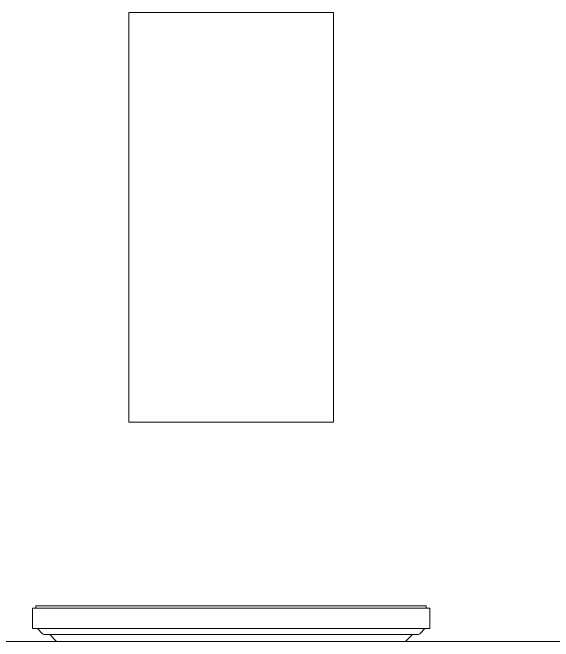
# Model space of a CAD drawing. Header units: millimetres. Extents: x -2143172 to 5255, y -610845 to 279739.
# Drawn here: x -1169944 to -1168756, y -589998 to -588616 of the extents above; entities that cross this region are included whole.
import ezdxf

# ---------------------------------------------------------------- set-up
doc = ezdxf.new("R2010")
doc.units = ezdxf.units.MM
doc.header["$LTSCALE"] = 30
doc.layers.get('0').update_dxf_attribs({"lineweight": 5})
doc.layers.add('LOADING', color=163, linetype='Continuous', lineweight=5)
doc.layers.add('Walls', color=32, linetype='Continuous', lineweight=5)

# ---------------------------------------------------------------- blocks, each defined once
blk = doc.blocks.new('DM15862C-P')
at = {"lineweight": 0}
for p, q in [((-0.3835, 0), (-0.3983, -0.0149)), ((0.3835, 0), (-0.3835, 0)), ((0.3835, 0), (0.3983, -0.0149)), ((-0.4157, -0.0175), (-0.4256, -0.0287)), ((0.41, -0.0149), (-0.4099, -0.0149)), ((0.4157, -0.0175), (0.4254, -0.0287)), ((-0.4367, -0.0287), (-0.4367, -0.0734)), ((0.4365, -0.0287), (-0.4367, -0.0287)), ((0.4365, -0.0287), (0.4365, -0.0734)), ((0.4365, -0.0734), (-0.4367, -0.0734)), ((-0.4291, -0.078), (-0.4291, -0.0734)), ((0.429, -0.078), (-0.4291, -0.078)), ((0.429, -0.078), (0.429, -0.0734))]:
    blk.add_line(p, q, dxfattribs=at)
for points in [[(-0.4099, -0.0149), (-0.4121, -0.0149), (-0.4141, -0.0158), (-0.4157, -0.0175)], [(0.4157, -0.0175), (0.4141, -0.0158), (0.4121, -0.0149), (0.41, -0.0149)]]:
    blk.add_open_spline(points, degree=3, dxfattribs=at)

msp = doc.modelspace()

# ---------------------------------------------------------------- linework, layer by layer
at = {"layer": 'LOADING', "elevation": 0.1}
msp.add_lwpolyline([(-1169689, -588615.9), (-1169239, -588615.9), (-1169239, -589515.9), (-1169689, -589515.9)], close=True, dxfattribs=at)
at = {"layer": 'Walls'}
msp.add_line((-1171264, -589998.1, 0.1), (-1167664, -589998.1, 0.1), dxfattribs=at)

# ---------------------------------------------------------------- block references
at = {"layer": 'LOADING', "xscale": -1000, "yscale": 1000, "zscale": 1000, "rotation": 180}
msp.add_blockref('DM15862C-P', (-1169464, -589998.1, 0.1), dxfattribs=at)

doc.saveas('drawing.dxf')
